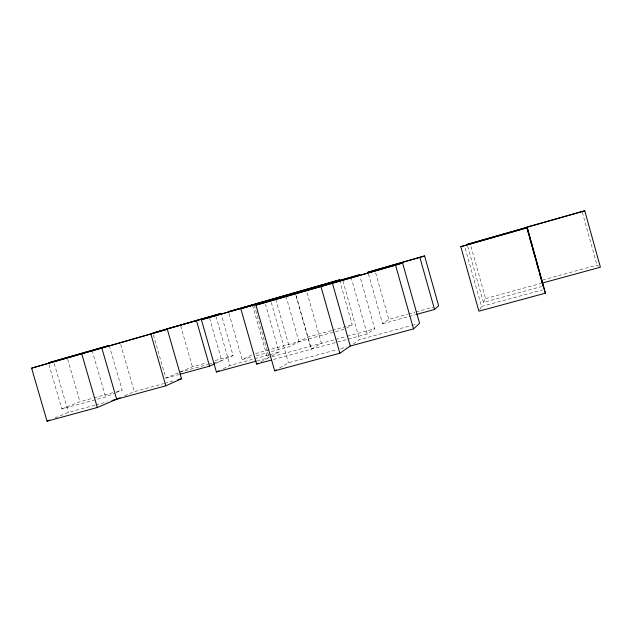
<?xml version="1.0" encoding="UTF-8"?>
<svg xmlns="http://www.w3.org/2000/svg" width="632" height="632" viewBox="0 0 632 632"><rect width="100%" height="100%" fill="white"/><g stroke="black" fill="none" stroke-linecap="round" stroke-linejoin="round"><path stroke-width="0.47" stroke-dasharray="3.16 2.37" d="M479.775 309.625L481.529 306.481L464.939 247.302M542.153 286.375L483.409 302.38L485.566 298.549L470.635 245.248M353.343 343.911L359.529 339.629L411.132 325.606M368.495 274.091L382.526 323.718L388.806 319.365L407.601 314.223M273.585 359.458L367.145 333.973L374.744 328.735L360.019 276.697M279.542 367.998L288.469 362.792L336.943 349.662M346.62 328.095L352.222 324.848L340.008 281.746M257.137 360.872L267.565 358.028L270.859 356.322M271.681 355.895L279.083 352.056L265.48 304.371M271.349 351.597L289.243 346.692L307.887 337.038L331.476 330.552M260.811 361.899L269.185 357.554L254.372 305.69M228.997 313.583L242.167 359.592L253.685 354.094M223.222 368.733L230.048 365.47L268.711 354.892M215.654 363.4L233.074 355.571L221.532 315.297M124.615 395.814L134.332 391.65L163.601 383.64M153.426 334.921L165.876 378.134L178.793 372.603M180.507 371.869L192.42 366.765L206.601 362.863M48.988 364.743L61.849 408.959L105.591 396.967L115.182 393.017M116.051 392.662L122.158 390.149L109.494 346.375M55.071 417.894L68.438 412.38L94.911 405.159M61.849 408.959L79.964 401.731L93.094 398.128M215.109 360.517L233.074 355.571M179.654 372.232L207.723 364.514M208.663 364.261L212.399 363.234M213.34 362.973L221.761 360.659L209.208 316.901M332.416 330.291L352.222 324.848M94.026 397.868L112.78 392.725M116.533 391.69L122.158 390.149M165.876 378.134L179.172 374.484M255.565 353.572L344.077 329.28M242.167 359.592L252.523 356.756M256.292 355.721L267.589 352.624M408.541 313.962L415.113 312.161M416.053 311.9L432.967 307.271M164.549 383.387L174.93 380.543M269.651 354.631L279.083 352.056M382.526 323.718L408.059 316.735M409.007 316.474L415.619 314.665M542.651 279.992L597.003 265.124L599.041 266.372M95.859 404.899L107.203 401.802M272.029 356.772L334.77 339.645M335.726 339.384L346.194 336.524M347.142 336.264L374.744 328.735M485.566 298.549L541.427 283.302M412.072 325.354L416.764 324.082M481.529 306.481L542.556 289.898M340.743 348.627L346.447 347.087M92.114 350.452L105.591 396.967M67.648 359.308L79.964 401.731M54.249 363.566L68.438 412.38M120.712 344.519L134.332 391.65M215.986 316.427L230.048 365.47M180.665 325.891L192.42 366.765M307.081 292.735L321.404 343.295L311.276 349.196L295.342 293.224M295.934 295.105L311.323 349.172M286.004 296.226L298.944 341.667M275.726 299.299L289.243 346.692M271.286 302.546L288.469 362.792M252.476 305.209L267.565 358.028M375.685 272.929L388.806 319.365M351.115 277.377L367.145 333.973M342.9 280.956L359.529 339.629M467.696 246.314L483.409 302.38M582.356 212.32L597.003 265.124"/><path stroke-width="0.95" d="M545.361 293.185L527.207 227.583L460.807 246.685L478.898 311.197L545.361 293.185L527.207 227.583M528.866 235.049L526.883 227.062L584.758 210.804L600.4 267.202L542.375 283.041L526.827 227.267M413.526 328.909L419.577 323.315L402.568 262.983L255.913 305.145L274.675 370.842L339.882 353.225L350.247 346.052L413.526 328.909L395.561 265.219L402.568 262.983M416.567 314.404L434.532 309.49L438.608 305.722L424.609 255.96L367.966 272.218L424.609 255.96M274.675 370.842L276.303 369.894M256.197 361.133L216.397 371.995L201.395 319.729L264.682 301.567L240.8 308.716L256.624 364.079L258.298 363.21M216.397 371.995L218.956 370.771M111.927 400.514L165.829 385.797L181.542 378.734L167.298 329.24L31.6 368.156L47.052 421.196L97.312 407.506L120.191 397.71M180.12 374.223L209.548 366.149L214.777 363.795M47.052 421.196L49.723 420.098M255.913 305.145L395.561 265.219M295.342 293.224L306.283 289.922M31.6 368.156L167.298 329.24M196.481 320.645L220.995 313.425L152.881 333.04L196.481 320.645L209.548 366.149M167.164 328.845L209.208 316.901M201.395 319.729L252.476 305.209M254.103 304.75L359.482 274.809L240.8 308.716M584.758 210.804L467.167 244.418L526.756 227.488M460.807 246.685L527.151 227.844M177.766 379.769L181.542 378.734M256.624 364.079L271.705 359.971M81.765 353.896L97.312 407.506M150.914 334.067L165.829 385.797M101.831 348.011L116.659 399.219M332.4 283.152L350.247 346.052M320.977 286.667L339.882 353.225M419.885 257.461L434.532 309.49M529.395 236.945L532.033 246.401M532.555 248.289L535.193 257.745M536.244 261.53L538.353 269.098M539.412 272.882L542.841 285.174M542.556 283.808L542.92 285.348M339.479 279.873L228.46 311.702L339.479 279.873M109.225 345.451L48.443 362.863L109.225 345.451"/></g></svg>
